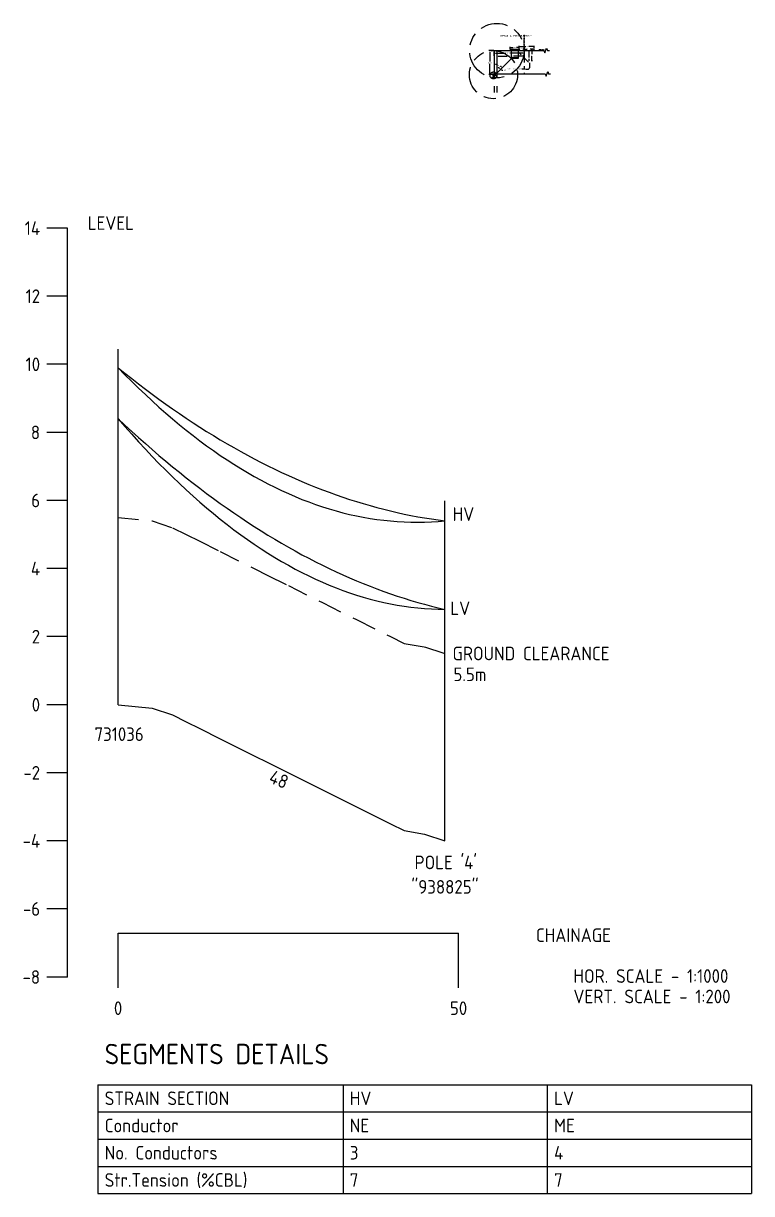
# Model space of a CAD drawing. Header units: metres. Extents: x 303431 to 305438, y 6269401 to 6270518.
# Drawn here: x 304631.3 to 304738.2, y 6269535.8 to 6269707.7 of the extents above; entities that cross this region are included whole.
import ezdxf
from ezdxf import colors
from ezdxf.entities.mleader import LeaderData, LeaderLine
from ezdxf.enums import TextEntityAlignment as Align
from ezdxf.math import Vec2, Vec3

# ---------------------------------------------------------------- set-up
doc = ezdxf.new("R2010")
doc.units = ezdxf.units.M
for name, pattern in [('Cable Exist UG', [8.2, 4, -1.2, 1.8, -1.2]), ('Dash', [5, 3, -2]), ('DASHDOT2', [0.5, 0.25, -0.125, 0, -0.125]), ('DASHED', [0.75, 0.5, -0.25]), ('IECLCENT', [15.5, 9.5, -2, 2, -2])]:
    doc.linetypes.add(name, pattern=pattern)
for name, color, linetype in [('100', 6, 'DASHED'), ('103', 14, 'Continuous'), ('Notes', 7, 'Continuous'), ('UG_Details_SP_MISC', 7, 'Continuous')]:
    doc.layers.add(name, color=color, linetype=linetype)
doc.styles.add('iecARIAL', font='arial.ttf', dxfattribs={"height": 2})
doc.styles.add('iecISOCP', font='isocp.shx')
doc.styles.add('ISOCP', font='isocp.shx')
doc.styles.add('RS75', font='ROMANS', dxfattribs={"width": 0.75})
doc.styles.get("Standard").update_dxf_attribs({"font": 'arial.ttf'})
doc.dimstyles.get("Standard").update_dxf_attribs({"dimtxt": 0.18, "dimasz": 0.18, "dimexe": 0.18, "dimexo": 0.0625, "dimgap": 0.09, "dimtad": 0, "dimtih": 1, "dimtoh": 1, "dimdec": 4, "dimzin": 0, "dimdsep": 46, "dimtxsty": 'Standard', "dimcen": 0.09, "dimadec": 0, "dimazin": 0, "dimtfac": 1, "dimtdec": 4, "dimtofl": 0, "dimtmove": 0, "dimatfit": 3, "dimfxl": 1, "dimtolj": 1, "dimtzin": 0, "dimarcsym": 0})

# ---------------------------------------------------------------- blocks, each defined once
blk = doc.blocks.new('*D104')
at = {"layer": 'Notes', "color": 0, "lineweight": -2, "transparency": 16777216}
for p, q in [((304704.11, 6269704.14), (304704.11, 6269704.43)), ((304704.16, 6269704.33), (304705.07, 6269704.33)), ((304706.26, 6269704.33), (304705.5, 6269704.33)), ((304706.31, 6269704.14), (304706.31, 6269704.43))]:
    blk.add_line(p, q, dxfattribs=at)
at = {"layer": 'Notes', "color": 0, "transparency": 16777216}
for points in [[(304704.16, 6269704.34), (304704.16, 6269704.32), (304704.11, 6269704.33)], [(304706.26, 6269704.34), (304706.26, 6269704.32), (304706.31, 6269704.33)]]:
    blk.add_solid(points, dxfattribs=at)
at = {"layer": 'Notes', "color": 0, "lineweight": 5, "transparency": 16777216, "insert": (304705.29, 6269704.33), "char_height": 0.1, "attachment_point": 5, "style": 'iecISOCP'}
blk.add_mtext('\\A1;2.2m', dxfattribs=at)
blk = doc.blocks.new('*D105')
at = {"layer": 'Notes', "color": 0, "lineweight": -2, "transparency": 16777216}
for p, q in [((304704.11, 6269703.79), (304704.11, 6269704.06)), ((304704.16, 6269703.96), (304704.2, 6269703.96)), ((304704.76, 6269703.96), (304704.63, 6269703.96)), ((304704.81, 6269703.79), (304704.81, 6269704.06))]:
    blk.add_line(p, q, dxfattribs=at)
at = {"layer": 'Notes', "color": 0, "transparency": 16777216}
for points in [[(304704.16, 6269703.97), (304704.16, 6269703.95), (304704.11, 6269703.96)], [(304704.76, 6269703.97), (304704.76, 6269703.95), (304704.81, 6269703.96)]]:
    blk.add_solid(points, dxfattribs=at)
at = {"layer": 'Notes', "color": 0, "lineweight": 5, "transparency": 16777216, "insert": (304704.41, 6269703.96), "char_height": 0.1, "attachment_point": 5, "style": 'iecISOCP'}
blk.add_mtext('\\A1;0.7m', dxfattribs=at)
blk = doc.blocks.new('*D106')
at = {"layer": '103', "color": 0, "lineweight": -2, "transparency": 16777216}
for p, q in [((304706.03, 6269703.73), (304705.84, 6269703.73)), ((304705.94, 6269703.68), (304705.94, 6269703.21)), ((304705.94, 6269702.28), (304705.94, 6269702.91)), ((304706.03, 6269702.23), (304705.84, 6269702.23))]:
    blk.add_line(p, q, dxfattribs=at)
at = {"layer": '103', "color": 0, "transparency": 16777216}
for points in [[(304705.93, 6269703.68), (304705.94, 6269703.68), (304705.94, 6269703.73)], [(304705.93, 6269702.28), (304705.94, 6269702.28), (304705.94, 6269702.23)]]:
    blk.add_solid(points, dxfattribs=at)
at = {"layer": '103', "color": 0, "lineweight": 9, "transparency": 16777216, "insert": (304705.94, 6269703.06), "char_height": 0.1, "attachment_point": 5, "style": 'iecISOCP'}
blk.add_mtext('\\A1;1.5m', dxfattribs=at)
blk = doc.blocks.new('*D107')
at = {"layer": 'Notes', "color": 0, "lineweight": -2, "transparency": 16777216}
for p, q in [((304702.76, 6269703.96), (304702.76, 6269704.28)), ((304702.81, 6269704.18), (304703.2, 6269704.18)), ((304704.06, 6269704.18), (304703.68, 6269704.18)), ((304704.11, 6269703.96), (304704.11, 6269704.28))]:
    blk.add_line(p, q, dxfattribs=at)
at = {"layer": 'Notes', "color": 0, "transparency": 16777216}
for points in [[(304702.81, 6269704.19), (304702.81, 6269704.18), (304702.76, 6269704.18)], [(304704.06, 6269704.19), (304704.06, 6269704.18), (304704.11, 6269704.18)]]:
    blk.add_solid(points, dxfattribs=at)
at = {"layer": 'Notes', "color": 0, "lineweight": 5, "transparency": 16777216, "insert": (304703.44, 6269704.18), "char_height": 0.1, "attachment_point": 5, "style": 'iecISOCP'}
blk.add_mtext('\\A1;1.35m', dxfattribs=at)
blk = doc.blocks.new('*D108')
at = {"layer": 'Notes', "color": 0, "lineweight": -2, "transparency": 16777216}
for p, q in [((304704.81, 6269703.79), (304704.81, 6269704.06)), ((304704.86, 6269703.96), (304705.27, 6269703.96)), ((304706.26, 6269703.96), (304705.69, 6269703.96)), ((304706.31, 6269703.79), (304706.31, 6269704.06))]:
    blk.add_line(p, q, dxfattribs=at)
at = {"layer": 'Notes', "color": 0, "transparency": 16777216}
for points in [[(304704.86, 6269703.97), (304704.86, 6269703.95), (304704.81, 6269703.96)], [(304706.26, 6269703.97), (304706.26, 6269703.95), (304706.31, 6269703.96)]]:
    blk.add_solid(points, dxfattribs=at)
at = {"layer": 'Notes', "color": 0, "lineweight": 5, "transparency": 16777216, "insert": (304705.48, 6269703.96), "char_height": 0.1, "attachment_point": 5, "style": 'iecISOCP'}
blk.add_mtext('\\A1;1.5m', dxfattribs=at)
blk = doc.blocks.new('*D109')
at = {"layer": 'UG_Details_SP_MISC', "color": 0, "linetype": 'Cable Exist UG', "lineweight": -2, "transparency": 16777216}
blk.add_line((304701.52, 6269700.86), (304701.7, 6269700.86), dxfattribs=at)
for start, end in [(57.6678, 77.6738), (32.9974, 45.3326)]:
    blk.add_arc((304700.81, 6269700.4), 0.838, start, end, dxfattribs=at)
at = {"layer": 'UG_Details_SP_MISC', "color": 0, "linetype": 'Cable Exist UG', "transparency": 16777216}
for points in [[(304700.99, 6269701.19), (304701, 6269701.25), (304700.81, 6269701.24)], [(304701.28, 6269701.14), (304701.24, 6269701.09), (304701.4, 6269701)]]:
    blk.add_solid(points, dxfattribs=at)
at = {"layer": 'UG_Details_SP_MISC', "color": 0, "linetype": 'Cable Exist UG', "transparency": 16777216, "insert": (304701.97, 6269700.86), "char_height": 0.18, "attachment_point": 5}
blk.add_mtext('\\A1;45°', dxfattribs=at)
blk = doc.blocks.new('*D110')
at = {"layer": 'UG_Details_SP_MISC', "color": 0, "linetype": 'Cable Exist UG', "lineweight": -2, "transparency": 16777216}
for start, end in [(77.1549, 83.99), (51.3516, 57.4837)]:
    blk.add_arc((304700.41, 6269700), 1.71, start, end, dxfattribs=at)
at = {"layer": 'UG_Details_SP_MISC', "color": 0, "linetype": 'Cable Exist UG', "transparency": 16777216}
for points in [[(304700.59, 6269701.67), (304700.59, 6269701.73), (304700.41, 6269701.71)], [(304701.5, 6269701.36), (304701.46, 6269701.31), (304701.62, 6269701.22)]]:
    blk.add_solid(points, dxfattribs=at)
at = {"layer": 'UG_Details_SP_MISC', "color": 0, "linetype": 'Cable Exist UG', "transparency": 16777216, "insert": (304701.06, 6269701.58), "char_height": 0.18, "attachment_point": 5}
blk.add_mtext('\\A1;45°', dxfattribs=at)
blk = doc.blocks.new('*D111')
at = {"layer": 'UG_Details_SP_MISC', "color": 0, "linetype": 'Cable Exist UG', "lineweight": -2, "transparency": 16777216}
for p, q in [((304700.41, 6269702.99), (304700.41, 6269703.56)), ((304700.59, 6269703.38), (304702.14, 6269703.38)), ((304704.63, 6269703.38), (304703.08, 6269703.38)), ((304704.81, 6269702.99), (304704.81, 6269703.56))]:
    blk.add_line(p, q, dxfattribs=at)
at = {"layer": 'UG_Details_SP_MISC', "color": 0, "linetype": 'Cable Exist UG', "transparency": 16777216}
for points in [[(304700.59, 6269703.41), (304700.59, 6269703.35), (304700.41, 6269703.38)], [(304704.63, 6269703.41), (304704.63, 6269703.35), (304704.81, 6269703.38)]]:
    blk.add_solid(points, dxfattribs=at)
at = {"layer": 'UG_Details_SP_MISC', "color": 0, "linetype": 'Cable Exist UG', "transparency": 16777216, "insert": (304702.61, 6269703.38), "char_height": 0.18, "attachment_point": 5}
blk.add_mtext('\\A1;4.4034', dxfattribs=at)
blk = doc.blocks.new('*D112')
at = {"layer": 'UG_Details_SP_MISC', "color": 0, "linetype": 'Cable Exist UG', "lineweight": -2, "transparency": 16777216}
for p, q in [((304700.81, 6269703.03), (304700.81, 6269702.73)), ((304700.99, 6269702.91), (304702.35, 6269702.91)), ((304704.63, 6269702.91), (304703.28, 6269702.91)), ((304704.81, 6269703.03), (304704.81, 6269702.73))]:
    blk.add_line(p, q, dxfattribs=at)
at = {"layer": 'UG_Details_SP_MISC', "color": 0, "linetype": 'Cable Exist UG', "transparency": 16777216}
for points in [[(304700.99, 6269702.94), (304700.99, 6269702.88), (304700.81, 6269702.91)], [(304704.63, 6269702.94), (304704.63, 6269702.88), (304704.81, 6269702.91)]]:
    blk.add_solid(points, dxfattribs=at)
at = {"layer": 'UG_Details_SP_MISC', "color": 0, "linetype": 'Cable Exist UG', "transparency": 16777216, "insert": (304702.81, 6269702.91), "char_height": 0.18, "attachment_point": 5}
blk.add_mtext('\\A1;3.9999', dxfattribs=at)
blk = doc.blocks.new('*D113')
at = {"layer": 'UG_Details_SP_MISC', "color": 0, "linetype": 'Cable Exist UG', "lineweight": -2, "transparency": 16777216}
for p, q in [((304700.35, 6269703.73), (304699.62, 6269703.73)), ((304699.8, 6269703.55), (304699.8, 6269702.14)), ((304699.8, 6269700.38), (304699.8, 6269701.78)), ((304700.35, 6269700.2), (304699.62, 6269700.2))]:
    blk.add_line(p, q, dxfattribs=at)
at = {"layer": 'UG_Details_SP_MISC', "color": 0, "linetype": 'Cable Exist UG', "transparency": 16777216}
for points in [[(304699.77, 6269703.55), (304699.83, 6269703.55), (304699.8, 6269703.73)], [(304699.77, 6269700.38), (304699.83, 6269700.38), (304699.8, 6269700.2)]]:
    blk.add_solid(points, dxfattribs=at)
at = {"layer": 'UG_Details_SP_MISC', "color": 0, "linetype": 'Cable Exist UG', "transparency": 16777216, "insert": (304699.8, 6269701.96), "char_height": 0.18, "attachment_point": 5}
blk.add_mtext('\\A1;1.8m', dxfattribs=at)

msp = doc.modelspace()

# ---------------------------------------------------------------- hatches: boundary and pattern name
at = {"layer": 'Notes'}
h = msp.add_hatch(dxfattribs=at)
h.set_pattern_fill('AR-CONC', color=9, scale=0.0005)
h.set_pattern_definition([(50, (662952.75365, 6507034.15143), (0.091092334498, -0.00796954277), [0.009525, -0.104775]), (355, (662952.75365, 6507034.15143), (-0.017621710712, 0.09552842262), [0.00762, -0.083820292085]), (100.4514447, (662952.76124, 6507034.15077), (0.073470623545, 0.087558875956), [0.0080950044, -0.0890451223]), (46.1842, (662952.75365, 6507034.17683), (0.135539520446, -0.021021163966), [0.0142875, -0.1571625]), (96.63555761, (662952.76495, 6507034.17508), (0.118702067026, 0.1237130623), [0.01214251157, -0.13356780408]), (351.18415117, (662952.75365, 6507034.17683), (0.118702067032, 0.123713062293), [0.011429983535, -0.12572986596]), (21, (662952.76635, 6507034.17048), (0.075807195635, -0.051132599094), [0.009525, -0.104775]), (326, (662952.76635, 6507034.17048), (0.030901014174, 0.092093983061), [0.00762, -0.08382]), (71.451445, (662952.77267, 6507034.16622), (0.10670820964, 0.040961384443), [0.0080950044, -0.0890449688]), (37.5, (662952.753652, 6507034.151432), (0.0015443016253, 0.0422775194366), [0, -0.082804, 0, -0.08509, 0, -0.0841375]), (7.5, (662952.75365, 6507034.15143), (0.033409831255, 0.050090287409), [0, -0.048514, 0, -0.080899, 0, -0.0320675]), (327.5, (662952.72533, 6507034.151432), (0.0677952975834, -0.0028643719963), [0, -0.03175, 0, -0.09906, 0, -0.131445]), (317.5, (662952.71263, 6507034.15143), (0.074064590693, 0.012713245517), [0, -0.041275, 0, -0.065786, 0, -0.093345])])
h.paths.add_polyline_path([(304700.20999, 6269699.99627), (304700.40999, 6269699.99627), (304700.40999, 6269700.19627), (304700.20999, 6269700.19627)])
edge = h.paths.add_edge_path(flags=16)
edge.add_arc((304700.30999, 6269700.09627), 0.075, 0, 360)

# ---------------------------------------------------------------- linework, layer by layer
at = {"layer": '100', "color": 112, "linetype": 'Continuous', "ltscale": 5}
for points in [[(304700, 6269703.72974), (304706.97846, 6269703.72974)], [(304706.97846, 6269703.72974), (304707.732, 6269703.72974), (304707.85974, 6269703.38732), (304708.10424, 6269704.07617), (304708.23198, 6269703.73374), (304708.52912, 6269703.73612)]]:
    msp.add_lwpolyline(points, dxfattribs=at)
at = {"layer": '103', "color": 9, "linetype": 'IECLCENT', "ltscale": 0.25}
msp.add_line((304704.81296, 6269704.34441), (304704.81296, 6269700.34343), dxfattribs=at)
at = {"layer": '103', "color": 9}
msp.add_line((304705.56296, 6269702.98199), (304705.56296, 6269703.72974), dxfattribs=at)
at = {"layer": '103', "color": 8}
for points in [[(304704.12296, 6269703.72974), (304704.11296, 6269703.89974), (304702.76296, 6269703.89974), (304702.75296, 6269703.72974), (304704.12296, 6269703.72974)], [(304703.92796, 6269702.67974), (304702.94796, 6269702.67974)]]:
    msp.add_lwpolyline(points, dxfattribs=at)
at = {"layer": 'Notes', "color": 3}
for p, q in [((304637.73754, 6269677.65299), (304634.73754, 6269677.65299)), ((304637.73754, 6269567.65299), (304637.73754, 6269677.65299)), ((304637.73754, 6269667.65299), (304634.73754, 6269667.65299)), ((304637.73754, 6269657.65299), (304634.73754, 6269657.65299)), ((304637.73754, 6269647.65299), (304634.73754, 6269647.65299)), ((304637.73754, 6269637.65299), (304634.73754, 6269637.65299)), ((304637.73754, 6269627.65299), (304634.73754, 6269627.65299)), ((304637.73754, 6269617.65299), (304634.73754, 6269617.65299)), ((304637.73754, 6269607.65299), (304634.73754, 6269607.65299)), ((304637.73754, 6269597.65299), (304634.73754, 6269597.65299)), ((304637.73754, 6269587.65299), (304634.73754, 6269587.65299)), ((304637.73754, 6269577.65299), (304634.73754, 6269577.65299)), ((304645.1922, 6269574.07208), (304695.1922, 6269574.07208)), ((304645.1922, 6269566.07208), (304645.1922, 6269574.07208)), ((304695.1922, 6269566.07208), (304695.1922, 6269574.07208)), ((304637.73754, 6269567.65299), (304634.73754, 6269567.65299))]:
    msp.add_line(p, q, dxfattribs=at)
at = {"layer": 'Notes', "color": 0}
for p, q in [((304645.1922, 6269607.65299), (304645.1922, 6269659.90299)), ((304693.1922, 6269587.65299), (304693.1922, 6269637.60299))]:
    msp.add_line(p, q, dxfattribs=at)
at = {"layer": 'Notes', "color": 2, "linetype": 'Dash'}
for p, q in [((304645.1922, 6269635.15299), (304650.1922, 6269634.65299)), ((304650.1922, 6269634.65299), (304653.1922, 6269633.65299)), ((304653.1922, 6269633.65299), (304655.1922, 6269632.65299)), ((304655.1922, 6269632.65299), (304657.1922, 6269631.65299)), ((304657.1922, 6269631.65299), (304660.1922, 6269630.15299)), ((304660.1922, 6269630.15299), (304665.1922, 6269627.65299)), ((304665.1922, 6269627.65299), (304667.1922, 6269626.65299)), ((304667.1922, 6269626.65299), (304670.1922, 6269625.15299)), ((304670.1922, 6269625.15299), (304675.1922, 6269622.65299)), ((304675.1922, 6269622.65299), (304680.1922, 6269620.15299)), ((304680.1922, 6269620.15299), (304685.1922, 6269617.65299)), ((304685.1922, 6269617.65299), (304687.1922, 6269616.65299)), ((304687.1922, 6269616.65299), (304690.1922, 6269616.15299)), ((304690.1922, 6269616.15299), (304693.1922, 6269615.15299))]:
    msp.add_line(p, q, dxfattribs=at)
at = {"layer": 'Notes'}
for p, q in [((304645.1922, 6269607.65299), (304650.1922, 6269607.15299)), ((304650.1922, 6269607.15299), (304653.1922, 6269606.15299)), ((304653.1922, 6269606.15299), (304655.1922, 6269605.15299)), ((304655.1922, 6269605.15299), (304657.1922, 6269604.15299)), ((304657.1922, 6269604.15299), (304660.1922, 6269602.65299)), ((304660.1922, 6269602.65299), (304665.1922, 6269600.15299)), ((304665.1922, 6269600.15299), (304667.1922, 6269599.15299)), ((304667.1922, 6269599.15299), (304670.1922, 6269597.65299)), ((304670.1922, 6269597.65299), (304675.1922, 6269595.15299)), ((304675.1922, 6269595.15299), (304680.1922, 6269592.65299)), ((304680.1922, 6269592.65299), (304685.1922, 6269590.15299)), ((304685.1922, 6269590.15299), (304687.1922, 6269589.15299)), ((304687.1922, 6269589.15299), (304690.1922, 6269588.65299)), ((304690.1922, 6269588.65299), (304693.1922, 6269587.65299)), ((304642.2205, 6269551.8415), (304738.2205, 6269551.8415)), ((304642.2205, 6269551.8415), (304642.2205, 6269535.8415)), ((304678.2205, 6269551.8415), (304678.2205, 6269535.8415)), ((304708.2205, 6269551.8415), (304708.2205, 6269535.8415)), ((304738.2205, 6269551.8415), (304738.2205, 6269535.8415)), ((304642.2205, 6269547.8415), (304738.2205, 6269547.8415)), ((304642.2205, 6269543.8415), (304738.2205, 6269543.8415)), ((304642.2205, 6269539.8415), (304738.2205, 6269539.8415)), ((304642.2205, 6269535.8415), (304738.2205, 6269535.8415))]:
    msp.add_line(p, q, dxfattribs=at)
at = {"layer": 'Notes', "linetype": 'Continuous', "flags": 128}
for points in [[(304700.11039, 6269700.34343), (304706.97846, 6269700.34343)], [(304706.97846, 6269700.34343), (304707.90454, 6269700.34343), (304708.02954, 6269700), (304708.27954, 6269700.68687), (304708.40454, 6269700.34343), (304708.70168, 6269700.34343)]]:
    msp.add_lwpolyline(points, dxfattribs=at)
at = {"layer": 'Notes'}
msp.add_lwpolyline([(304700.20999, 6269699.99627), (304700.40999, 6269699.99627), (304700.40999, 6269700.19627), (304700.20999, 6269700.19627)], close=True, dxfattribs=at)
at = {"layer": 'Notes', "color": 6}
for points in [[(304645.1922, 6269657.15299), (304646.1922, 6269656.34729), (304647.1922, 6269655.55601), (304648.1922, 6269654.77913), (304649.1922, 6269654.01667), (304650.1922, 6269653.2686), (304651.1922, 6269652.53492), (304652.1922, 6269651.81562), (304653.1922, 6269651.11071), (304654.1922, 6269650.42017), (304655.1922, 6269649.744), (304656.1922, 6269649.08219), (304657.1922, 6269648.43474), (304658.1922, 6269647.80164), (304659.1922, 6269647.18289), (304660.1922, 6269646.57848), (304661.1922, 6269645.98841), (304662.1922, 6269645.41267), (304663.1922, 6269644.85126), (304664.1922, 6269644.30417), (304665.1922, 6269643.77141), (304666.1922, 6269643.25295), (304667.1922, 6269642.74881), (304668.1922, 6269642.25897), (304669.1922, 6269641.78343), (304670.1922, 6269641.3222), (304671.1922, 6269640.87526), (304672.1922, 6269640.4426), (304673.1922, 6269640.02424), (304674.1922, 6269639.62016), (304675.1922, 6269639.23036), (304676.1922, 6269638.85484), (304677.1922, 6269638.4936), (304678.1922, 6269638.14662), (304679.1922, 6269637.81392), (304680.1922, 6269637.49548), (304681.1922, 6269637.1913), (304682.1922, 6269636.90139), (304683.1922, 6269636.62573), (304684.1922, 6269636.36434), (304685.1922, 6269636.11719), (304686.1922, 6269635.8843), (304687.1922, 6269635.66566), (304688.1922, 6269635.46127), (304689.1922, 6269635.27112), (304690.1922, 6269635.09522), (304691.1922, 6269634.93357), (304692.1922, 6269634.78616), (304693.1922, 6269634.65299)], [(304645.1922, 6269649.65299), (304646.1922, 6269648.71932), (304647.1922, 6269647.80067), (304648.1922, 6269646.89701), (304649.1922, 6269646.00834), (304650.1922, 6269645.13466), (304651.1922, 6269644.27596), (304652.1922, 6269643.43223), (304653.1922, 6269642.60345), (304654.1922, 6269641.78963), (304655.1922, 6269640.99076), (304656.1922, 6269640.20684), (304657.1922, 6269639.43784), (304658.1922, 6269638.68377), (304659.1922, 6269637.94462), (304660.1922, 6269637.22039), (304661.1922, 6269636.51106), (304662.1922, 6269635.81664), (304663.1922, 6269635.13711), (304664.1922, 6269634.47247), (304665.1922, 6269633.82272), (304666.1922, 6269633.18784), (304667.1922, 6269632.56783), (304668.1922, 6269631.9627), (304669.1922, 6269631.37242), (304670.1922, 6269630.797), (304671.1922, 6269630.23644), (304672.1922, 6269629.69072), (304673.1922, 6269629.15984), (304674.1922, 6269628.6438), (304675.1922, 6269628.14259), (304676.1922, 6269627.65622), (304677.1922, 6269627.18466), (304678.1922, 6269626.72793), (304679.1922, 6269626.28602), (304680.1922, 6269625.85891), (304681.1922, 6269625.44662), (304682.1922, 6269625.04913), (304683.1922, 6269624.66644), (304684.1922, 6269624.29855), (304685.1922, 6269623.94546), (304686.1922, 6269623.60715), (304687.1922, 6269623.28364), (304688.1922, 6269622.97491), (304689.1922, 6269622.68097), (304690.1922, 6269622.40181), (304691.1922, 6269622.13743), (304692.1922, 6269621.88782), (304693.1922, 6269621.65299)]]:
    msp.add_lwpolyline(points, dxfattribs=at)
at = {"layer": 'Notes', "color": 1}
for points in [[(304645.1922, 6269657.15299), (304646.1922, 6269656.12808), (304647.1922, 6269655.12708), (304648.1922, 6269654.14998), (304649.1922, 6269653.19674), (304650.1922, 6269652.26736), (304651.1922, 6269651.3618), (304652.1922, 6269650.48005), (304653.1922, 6269649.62209), (304654.1922, 6269648.78791), (304655.1922, 6269647.97747), (304656.1922, 6269647.19077), (304657.1922, 6269646.42779), (304658.1922, 6269645.68851), (304659.1922, 6269644.97291), (304660.1922, 6269644.28098), (304661.1922, 6269643.6127), (304662.1922, 6269642.96806), (304663.1922, 6269642.34705), (304664.1922, 6269641.74965), (304665.1922, 6269641.17584), (304666.1922, 6269640.62563), (304667.1922, 6269640.09898), (304668.1922, 6269639.59589), (304669.1922, 6269639.11636), (304670.1922, 6269638.66037), (304671.1922, 6269638.2279), (304672.1922, 6269637.81896), (304673.1922, 6269637.43352), (304674.1922, 6269637.07159), (304675.1922, 6269636.73316), (304676.1922, 6269636.41821), (304677.1922, 6269636.12674), (304678.1922, 6269635.85875), (304679.1922, 6269635.61423), (304680.1922, 6269635.39317), (304681.1922, 6269635.19556), (304682.1922, 6269635.02141), (304683.1922, 6269634.87071), (304684.1922, 6269634.74346), (304685.1922, 6269634.63965), (304686.1922, 6269634.55928), (304687.1922, 6269634.50236), (304688.1922, 6269634.46887), (304689.1922, 6269634.45881), (304690.1922, 6269634.4722), (304691.1922, 6269634.50902), (304692.1922, 6269634.56929), (304693.1922, 6269634.65299)], [(304645.1922, 6269649.65299), (304646.1922, 6269648.49922), (304647.1922, 6269647.37003), (304648.1922, 6269646.26539), (304649.1922, 6269645.18527), (304650.1922, 6269644.12965), (304651.1922, 6269643.0985), (304652.1922, 6269642.09181), (304653.1922, 6269641.10954), (304654.1922, 6269640.15168), (304655.1922, 6269639.2182), (304656.1922, 6269638.30908), (304657.1922, 6269637.42431), (304658.1922, 6269636.56385), (304659.1922, 6269635.72769), (304660.1922, 6269634.91582), (304661.1922, 6269634.12821), (304662.1922, 6269633.36484), (304663.1922, 6269632.62571), (304664.1922, 6269631.91078), (304665.1922, 6269631.22004), (304666.1922, 6269630.55349), (304667.1922, 6269629.91109), (304668.1922, 6269629.29285), (304669.1922, 6269628.69874), (304670.1922, 6269628.12874), (304671.1922, 6269627.58286), (304672.1922, 6269627.06107), (304673.1922, 6269626.56336), (304674.1922, 6269626.08973), (304675.1922, 6269625.64015), (304676.1922, 6269625.21462), (304677.1922, 6269624.81314), (304678.1922, 6269624.43568), (304679.1922, 6269624.08225), (304680.1922, 6269623.75283), (304681.1922, 6269623.44742), (304682.1922, 6269623.16601), (304683.1922, 6269622.90859), (304684.1922, 6269622.67516), (304685.1922, 6269622.46571), (304686.1922, 6269622.28023), (304687.1922, 6269622.11873), (304688.1922, 6269621.9812), (304689.1922, 6269621.86764), (304690.1922, 6269621.77803), (304691.1922, 6269621.71239), (304692.1922, 6269621.67071), (304693.1922, 6269621.65299)]]:
    msp.add_lwpolyline(points, dxfattribs=at)
at = {"layer": 'Notes'}
msp.add_circle((304700.30999, 6269700.09627), 0.075, dxfattribs=at)
at = {"layer": 'UG_Details_SP_MISC', "color": 7, "linetype": 'Cable Exist UG'}
for p, q in [((304700.40942, 6269703.72966), (304700.41038, 6269697.58143)), ((304700.81296, 6269703.72974), (304700.81392, 6269697.58151))]:
    msp.add_line(p, q, dxfattribs=at)
at = {"layer": 'UG_Details_SP_MISC', "color": 7, "linetype": 'Cable Exist UG', "flags": 128}
msp.add_lwpolyline([(304700.30999, 6269700.09627), (304700.81353, 6269700.09635)], dxfattribs=at)
at = {"layer": 'UG_Details_SP_MISC', "color": 7, "linetype": 'Cable Exist UG'}
msp.add_circle((304700.30999, 6269700.09627), 0.50354, dxfattribs=at)

# ---------------------------------------------------------------- texts
at = {"layer": '100', "color": 112, "ltscale": 5, "style": 'RS75', "width": 0.75}
msp.add_text('GROUNDLINE', height=0.1, dxfattribs=at).set_placement((304707.02376, 6269703.86059), align=Align.MIDDLE_LEFT)
at = {"layer": 'Notes', "lineweight": 15, "style": 'RS75', "width": 0.75}
msp.add_text('SIDE PROPERTY BOUNDARY', height=0.1, rotation=90, dxfattribs=at).set_placement((304704.80461, 6269704.43825), align=Align.MIDDLE_LEFT)
msp.add_text(' ℄ ', height=0.15, dxfattribs=at).set_placement((304705.56296, 6269702.79745), align=Align.MIDDLE_CENTER)
at = {"layer": 'Notes', "color": 1, "style": 'ISOCP'}
for s, p in [('LEVEL', (304640.73754, 6269677.40299)), ('HV', (304694.31391, 6269634.64683)), ('LV', (304693.97878, 6269620.81537)), ('GROUND CLEARANCE', (304694.30273, 6269614.17647)), ('5.5m', (304694.4364, 6269611.11766))]:
    msp.add_text(s, height=2, dxfattribs=at).set_placement(p)
at = {"layer": 'Notes', "style": 'ISOCP'}
for s, p in [('14', (304633.73754, 6269677.65299)), ('12', (304633.73754, 6269667.65299)), ('10', (304633.73754, 6269657.65299)), ('8', (304633.73754, 6269647.65299)), ('6', (304633.73754, 6269637.65299)), ('4', (304633.73754, 6269627.65299)), ('2', (304633.73754, 6269617.65299)), ('0', (304633.73754, 6269607.65299)), ('-2', (304633.73754, 6269597.65299)), ('-4', (304633.73754, 6269587.65299)), ('-6', (304633.73754, 6269577.65299)), ('-8', (304633.73754, 6269567.65299))]:
    msp.add_text(s, height=2, dxfattribs=at).set_placement(p, align=Align.MIDDLE_RIGHT)
for s, p in [('731036', (304645.34266, 6269604.32584)), ("POLE '4'", (304693.312, 6269585.48983)), ('"938825"', (304693.19396, 6269581.89406)), ('0', (304645.1922, 6269564.07208)), ('50', (304695.1922, 6269564.07208))]:
    msp.add_text(s, height=2, dxfattribs=at).set_placement(p, align=Align.TOP_CENTER)
at = {"layer": 'Notes', "color": 2, "style": 'ISOCP'}
msp.add_text('48', height=2, rotation=337.3801351, dxfattribs=at).set_placement((304669.1922, 6269597.60299), align=Align.TOP_CENTER)
at = {"layer": 'Notes', "color": 1, "style": 'ISOCP'}
msp.add_text('CHAINAGE', height=2, dxfattribs=at).set_placement((304712.06098, 6269574.79613), align=Align.TOP_CENTER)
at = {"layer": 'Notes', "style": 'ISOCP'}
for s, height, p in [('HOR. SCALE - 1:1000', 2, (304712.06098, 6269566.79613)), ('VERT. SCALE - 1:200', 2, (304712.06098, 6269563.79613)), ('SEGMENTS DETAILS', 3, (304643.2205, 6269554.8415)), ('STRAIN SECTION', 2, (304643.2205, 6269548.8415)), ('HV', 2, (304679.2205, 6269548.8415)), ('LV', 2, (304709.2205, 6269548.8415)), ('Conductor', 2, (304643.2205, 6269544.8415)), ('NE', 2, (304679.2205, 6269544.8415)), ('ME', 2, (304709.2205, 6269544.8415)), ('No. Conductors', 2, (304643.2205, 6269540.8415)), ('3', 2, (304679.2205, 6269540.8415)), ('4', 2, (304709.2205, 6269540.8415)), ('Str.Tension (%CBL)', 2, (304643.2205, 6269536.8415)), ('7', 2, (304679.2205, 6269536.8415)), ('7', 2, (304709.2205, 6269536.8415))]:
    msp.add_text(s, height=height, dxfattribs=at).set_placement(p)
at = {"layer": 'Notes', "linetype": 'Continuous', "insert": (304701.33951, 6269705.77372), "char_height": 0.25, "attachment_point": 7, "style": 'iecARIAL'}
msp.add_mtext('DETAIL \'A\'  PM SUB "35922"', dxfattribs=at)

# ---------------------------------------------------------------- dimensions: what is measured, and where the dimension line sits
at = {"layer": 'Notes', "color": 8, "lineweight": 5}
for base, p1, p2, angle, text, picture, middle in [((304702.76296, 6269704.18366), (304704.11296, 6269703.89974), (304702.76296, 6269703.89974), 180, '1.35m', '*D107', (304703.44296, 6269704.18366)), ((304706.31291, 6269704.33108), (304704.11302, 6269704.0731), (304706.31296, 6269704.07355), 0.0115197, '2.2m', '*D104', (304705.28659, 6269704.33087)), ((304704.81296, 6269703.96082), (304704.11296, 6269703.72974), (304704.81296, 6269703.72974), 0, '0.7m', '*D105', (304704.41404, 6269703.96082)), ((304706.31296, 6269703.96264), (304704.81296, 6269703.72974), (304706.31296, 6269703.72974), 0, '1.5m', '*D108', (304705.48159, 6269703.96264))]:
    dim = msp.add_linear_dim(base=base, p1=p1, p2=p2, angle=angle, text=text, dimstyle='Standard', override={"dimtxt": 0.1, "dimasz": 0.05, "dimexe": 0.1, "dimgap": 0.1, "dimtxsty": 'iecISOCP'}, dxfattribs=at)
    dim.commit()
    dim.dimension.update_dxf_attribs({"geometry": picture, "text_midpoint": middle, "dimtype": 161})
at = {"layer": 'UG_Details_SP_MISC', "color": 7, "linetype": 'Cable Exist UG'}
dim = msp.add_linear_dim(base=(304699.802, 6269703.72974), p1=(304700.40999, 6269700.19627), p2=(304700.40999, 6269703.72974), angle=90, text='1.8m', dimstyle='Standard', dxfattribs=at)
dim.commit()
dim.dimension.update_dxf_attribs({"geometry": '*D113', "text_midpoint": (304699.802, 6269701.963)})
dim = msp.add_linear_dim(base=(304704.81296, 6269703.38402), p1=(304700.40954, 6269702.93006), p2=(304704.81296, 6269702.93006), dimstyle='Standard', dxfattribs=at)
dim.commit()
dim.dimension.update_dxf_attribs({"geometry": '*D111', "text_midpoint": (304702.61125, 6269703.38402)})

# ---------------------------------------------------------------- next in the draw order: leaders
at = {"layer": 'Notes', "color": 3, "lineweight": 15}
ml = msp.add_multileader_mtext('Standard', dxfattribs=at)
ml.set_content('\\A1;{\\C0;STORM WATER MAINS INVERT 1.5m}', color=3, style='iecISOCP')
ml.set_leader_properties(color=256, linetype='ByLayer', lineweight=-1)
ml.build(insert=Vec2(0, 0))
ml.multileader.update_dxf_attribs({"leader_type": 2, "text_left_attachment_type": 2, "text_right_attachment_type": 2, "dogleg_length": 3, "arrow_head_size": 0.1})
ctx = ml.context
ctx.base_point, ctx.char_height, ctx.arrow_head_size, ctx.landing_gap_size, ctx.plane_origin = Vec3(304702.28654, 6269701.01591), 0.1, 0.1, 0.09375, Vec3(304704.51322, 6269699.97001)
ctx.left_attachment, ctx.right_attachment = 2, 2
notes = []
notes.append((ctx, [(1, (1, 1, 0), (304707.49162, 6269701.01591), (-1, 0), 3, [(0, [(304705.59037, 6269702.01697), (304705.59158, 6269701.43288), (304705.57276, 6269701.08555)], 0, [])])]))
ctx.mtext.insert, ctx.mtext.line_spacing_factor, ctx.mtext.flow_direction = Vec3(304702.38029, 6269701.06591), 0.85, 5
ctx.mtext.has_bg_fill, ctx.mtext.bg_color, ctx.mtext.bg_scale_factor, ctx.mtext.bg_transparency, ctx.mtext.use_window_bg_color = 1, -1073741824, 1.35, 0, 1
for ctx, leaders in notes:
    for number, flags, end, landing, length, lines in leaders:
        leader = LeaderData()
        leader.index, (leader.has_last_leader_line, leader.has_dogleg_vector, leader.attachment_direction) = number, flags
        leader.last_leader_point, leader.dogleg_vector, leader.dogleg_length = Vec3(end), Vec3(landing), length
        for number, points, colour, breaks in lines:
            line = LeaderLine()
            line.index, line.vertices, line.color, line.breaks = number, Vec3.list(points), colors.encode_raw_color(colour), breaks
            leader.lines.append(line)
        ctx.leaders.append(leader)

# ---------------------------------------------------------------- next in the draw order: linework, layer by layer
at = {"layer": '103', "color": 8}
msp.add_lwpolyline([(304703.92796, 6269703.72974), (304703.92796, 6269702.56474), (304702.94796, 6269702.56474), (304702.94796, 6269703.72974)], dxfattribs=at)
at = {"layer": 'Notes', "color": 8, "linetype": 'DASHED', "ltscale": 2, "true_color": 0x857a7e}
msp.add_line((304705.46296, 6269702.02974), (304703.92455, 6269703.56815), dxfattribs=at)
at = {"layer": 'Notes', "color": 8, "linetype": 'DASHDOT2', "true_color": 0x857a7e}
msp.add_line((304705.56296, 6269702.22974), (304705.56296, 6269703.72974), dxfattribs=at)
at = {"layer": 'UG_Details_SP_MISC', "color": 7, "linetype": 'Cable Exist UG'}
msp.add_line((304700.38871, 6269699.97474), (304703.06249, 6269702.67974), dxfattribs=at)
for centre, radius in [((304700.81296, 6269703.72974), 4), ((304700.30999, 6269700.19627), 3.53347)]:
    msp.add_circle(centre, radius, dxfattribs=at)

# ---------------------------------------------------------------- next in the draw order: dimensions: what is measured, and where the dimension line sits
at = {"layer": '103', "color": 9, "lineweight": 9}
dim = msp.add_linear_dim(base=(304705.93548, 6269702.22974), p1=(304706.09581, 6269703.72974), p2=(304706.09581, 6269702.22974), angle=270, text='1.5m', dimstyle='Standard', override={"dimtxt": 0.1, "dimasz": 0.05, "dimexe": 0.1, "dimgap": 0.1, "dimtxsty": 'iecISOCP'}, dxfattribs=at)
dim.commit()
dim.dimension.update_dxf_attribs({"geometry": '*D106', "text_midpoint": (304705.93548, 6269703.06486), "dimtype": 161})
at = {"layer": 'UG_Details_SP_MISC', "color": 7, "linetype": 'Cable Exist UG'}
for base, line2, picture, middle in [((304701.02864, 6269701.21407), ((304700.81296, 6269703.72974), (304700.81392, 6269697.58151)), '*D109', (304701.96624, 6269700.86069)), ((304700.8503, 6269701.65301), ((304700.40942, 6269703.72966), (304700.41038, 6269697.58143)), '*D110', (304701.06129, 6269701.58198))]:
    dim = msp.add_angular_dim_2l(base=base, line1=((304700.38871, 6269699.97474), (304703.06249, 6269702.67974)), line2=line2, dimstyle='Standard', dxfattribs=at)
    dim.commit()
    dim.dimension.update_dxf_attribs({"geometry": picture, "text_midpoint": middle})
dim = msp.add_linear_dim(base=(304704.81296, 6269702.90756), p1=(304700.81306, 6269703.08923), p2=(304704.81296, 6269703.08923), dimstyle='Standard', dxfattribs=at)
dim.commit()
dim.dimension.update_dxf_attribs({"geometry": '*D112', "text_midpoint": (304702.81301, 6269702.90756)})

doc.saveas('drawing.dxf')
